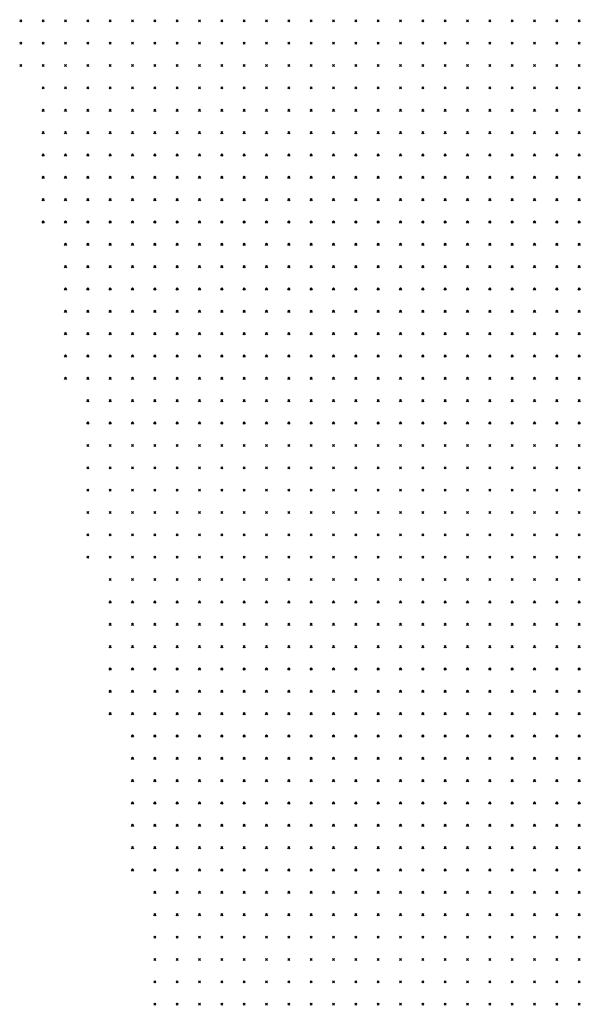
# Model space of a CAD drawing. Header units: metres. Extents: x 441556 to 446409, y 432338 to 461058.
# Drawn here: x 443802.1 to 443877.4, y 445565.2 to 445697.4 of the extents above; entities that cross this region are included whole.
import ezdxf

# ---------------------------------------------------------------- set-up
doc = ezdxf.new("R2010")
doc.units = ezdxf.units.M
doc.header["$MEASUREMENT"] = 0
doc.header["$PDMODE"] = 35
doc.header["$PDSIZE"] = 0.15
doc.layers.add('DTM-NOK-RevN_POINTS', color=91, linetype='Continuous')

msp = doc.modelspace()

# ---------------------------------------------------------------- linework, layer by layer
at = {"layer": 'DTM-NOK-RevN_POINTS'}
for p in [(443802.222, 445697.295, 502.42), (443805.221, 445697.295, 500.18), (443808.221, 445697.295, 497.958), (443811.22, 445697.295, 495.305), (443814.219, 445697.295, 492.56), (443817.219, 445697.295, 490.266), (443820.218, 445697.295, 489.237), (443823.217, 445697.295, 488.627), (443826.217, 445697.295, 487.384), (443829.216, 445697.295, 485.96), (443832.215, 445697.295, 483.915), (443835.215, 445697.295, 481.63), (443838.214, 445697.295, 478.63), (443841.213, 445697.295, 476.443), (443844.213, 445697.295, 474.275), (443847.212, 445697.295, 472.425), (443850.212, 445697.295, 470.541), (443853.211, 445697.295, 468.434), (443856.21, 445697.295, 466.955), (443859.21, 445697.295, 465.603), (443862.209, 445697.295, 464.23), (443865.208, 445697.295, 463.049), (443868.208, 445697.295, 462.214), (443871.207, 445697.295, 461.229), (443874.206, 445697.295, 460.381), (443877.206, 445697.295, 459.573), (443802.222, 445694.295, 503.865), (443805.221, 445694.295, 501.686), (443808.221, 445694.295, 499.234), (443811.22, 445694.295, 496.555), (443814.219, 445694.295, 494.676), (443817.219, 445694.295, 492.396), (443820.218, 445694.295, 491.266), (443823.217, 445694.295, 490.307), (443826.217, 445694.295, 489.184), (443829.216, 445694.295, 487.19), (443832.215, 445694.295, 485.401), (443835.215, 445694.295, 483.526), (443838.214, 445694.295, 480.252), (443841.213, 445694.295, 477.901), (443844.213, 445694.295, 475.226), (443847.212, 445694.295, 473.234), (443850.212, 445694.295, 470.981), (443853.211, 445694.295, 469.398), (443856.21, 445694.295, 467.961), (443859.21, 445694.295, 466.812), (443862.209, 445694.295, 465.898), (443865.208, 445694.295, 464.963), (443868.208, 445694.295, 464.392), (443871.207, 445694.295, 463.902), (443874.206, 445694.295, 463.252), (443877.206, 445694.295, 462.37), (443802.222, 445691.296, 505.415), (443805.221, 445691.296, 503.385), (443808.221, 445691.296, 501.068), (443811.22, 445691.296, 498.654), (443814.219, 445691.296, 496.861), (443817.219, 445691.296, 494.902), (443820.218, 445691.296, 493.359), (443823.217, 445691.296, 492.074), (443826.217, 445691.296, 490.75), (443829.216, 445691.296, 489.094), (443832.215, 445691.296, 487.045), (443835.215, 445691.296, 485.256), (443838.214, 445691.296, 481.378), (443841.213, 445691.296, 478.824), (443844.213, 445691.296, 476.495), (443847.212, 445691.296, 473.944), (443850.212, 445691.296, 472.026), (443853.211, 445691.296, 470.763), (443856.21, 445691.296, 469.685), (443859.21, 445691.296, 468.616), (443862.209, 445691.296, 467.79), (443865.208, 445691.296, 467.111), (443868.208, 445691.296, 466.645), (443871.207, 445691.296, 466.387), (443874.206, 445691.296, 466.356), (443877.206, 445691.296, 465.925), (443805.221, 445688.296, 505.021), (443808.221, 445688.296, 503.08), (443811.22, 445688.296, 500.699), (443814.219, 445688.296, 499.12), (443817.219, 445688.296, 497.255), (443820.218, 445688.296, 495.648), (443823.217, 445688.296, 494.076), (443826.217, 445688.296, 492.375), (443829.216, 445688.296, 490.376), (443832.215, 445688.296, 488.102), (443835.215, 445688.296, 486.153), (443838.214, 445688.296, 482.396), (443841.213, 445688.296, 480.258), (443844.213, 445688.296, 478.044), (443847.212, 445688.296, 476.251), (443850.212, 445688.296, 474.097), (443853.211, 445688.296, 472.84), (443856.21, 445688.296, 471.621), (443859.21, 445688.296, 470.423), (443862.209, 445688.296, 469.309), (443865.208, 445688.296, 469.182), (443868.208, 445688.296, 468.64), (443871.207, 445688.296, 469.1), (443874.206, 445688.296, 469.423), (443877.206, 445688.296, 470.256), (443805.221, 445685.297, 506.161), (443808.221, 445685.297, 504.275), (443811.22, 445685.297, 502.488), (443814.219, 445685.297, 500.782), (443817.219, 445685.297, 499.148), (443820.218, 445685.297, 497.451), (443823.217, 445685.297, 495.634), (443826.217, 445685.297, 493.454), (443829.216, 445685.297, 491.557), (443832.215, 445685.297, 489.246), (443835.215, 445685.297, 487.183), (443838.214, 445685.297, 484.477), (443841.213, 445685.297, 482.17), (443844.213, 445685.297, 480.018), (443847.212, 445685.297, 477.721), (443850.212, 445685.297, 475.927), (443853.211, 445685.297, 474.608), (443856.21, 445685.297, 473.696), (443859.21, 445685.297, 472.466), (443862.209, 445685.297, 471.811), (443865.208, 445685.297, 471.224), (443868.208, 445685.297, 470.84), (443871.207, 445685.297, 470.994), (443874.206, 445685.297, 471.627), (443877.206, 445685.297, 472.066), (443805.221, 445682.298, 507.475), (443808.221, 445682.298, 505.805), (443811.22, 445682.298, 504.264), (443814.219, 445682.298, 502.361), (443817.219, 445682.298, 500.667), (443820.218, 445682.298, 498.795), (443823.217, 445682.298, 496.845), (443826.217, 445682.298, 494.492), (443829.216, 445682.298, 492.174), (443832.215, 445682.298, 490.144), (443835.215, 445682.298, 487.995), (443838.214, 445682.298, 486.05), (443841.213, 445682.298, 483.247), (443844.213, 445682.298, 481.393), (443847.212, 445682.298, 478.762), (443850.212, 445682.298, 477.18), (443853.211, 445682.298, 476.323), (443856.21, 445682.298, 475.777), (443859.21, 445682.298, 474.345), (443862.209, 445682.298, 473.707), (443865.208, 445682.298, 473.097), (443868.208, 445682.298, 472.887), (443871.207, 445682.298, 473), (443874.206, 445682.298, 473.675), (443877.206, 445682.298, 474.053), (443805.221, 445679.298, 509.024), (443808.221, 445679.298, 507.418), (443811.22, 445679.298, 505.722), (443814.219, 445679.298, 504.202), (443817.219, 445679.298, 502.317), (443820.218, 445679.298, 499.949), (443823.217, 445679.298, 497.629), (443826.217, 445679.298, 495.42), (443829.216, 445679.298, 493.279), (443832.215, 445679.298, 490.919), (443835.215, 445679.298, 488.717), (443838.214, 445679.298, 486.541), (443841.213, 445679.298, 484.904), (443844.213, 445679.298, 482.644), (443847.212, 445679.298, 480.782), (443850.212, 445679.298, 479.4), (443853.211, 445679.298, 477.95), (443856.21, 445679.298, 477.233), (443859.21, 445679.298, 476.151), (443862.209, 445679.298, 475.153), (443865.208, 445679.298, 475.095), (443868.208, 445679.298, 475.196), (443871.207, 445679.298, 475.209), (443874.206, 445679.298, 475.228), (443877.206, 445679.298, 475.14), (443805.221, 445676.299, 510.485), (443808.221, 445676.299, 509.033), (443811.22, 445676.299, 506.946), (443814.219, 445676.299, 505.683), (443817.219, 445676.299, 503.742), (443820.218, 445676.299, 501.084), (443823.217, 445676.299, 498.688), (443826.217, 445676.299, 496.358), (443829.216, 445676.299, 494.224), (443832.215, 445676.299, 491.964), (443835.215, 445676.299, 489.933), (443838.214, 445676.299, 487.819), (443841.213, 445676.299, 486.349), (443844.213, 445676.299, 484.417), (443847.212, 445676.299, 482.934), (443850.212, 445676.299, 481.598), (443853.211, 445676.299, 479.677), (443856.21, 445676.299, 478.694), (443859.21, 445676.299, 478.231), (443862.209, 445676.299, 477.615), (443865.208, 445676.299, 477.165), (443868.208, 445676.299, 477.201), (443871.207, 445676.299, 476.93), (443874.206, 445676.299, 476.811), (443877.206, 445676.299, 475.887), (443805.221, 445673.3, 511.787), (443808.221, 445673.3, 510.345), (443811.22, 445673.3, 508.258), (443814.219, 445673.3, 506.768), (443817.219, 445673.3, 504.996), (443820.218, 445673.3, 502.723), (443823.217, 445673.3, 500.171), (443826.217, 445673.3, 497.62), (443829.216, 445673.3, 495.473), (443832.215, 445673.3, 493.38), (443835.215, 445673.3, 491.423), (443838.214, 445673.3, 489.187), (443841.213, 445673.3, 487.992), (443844.213, 445673.3, 486.473), (443847.212, 445673.3, 484.944), (443850.212, 445673.3, 483.535), (443853.211, 445673.3, 482.154), (443856.21, 445673.3, 481.22), (443859.21, 445673.3, 480.418), (443862.209, 445673.3, 479.94), (443865.208, 445673.3, 479.239), (443868.208, 445673.3, 479.188), (443871.207, 445673.3, 478.603), (443874.206, 445673.3, 478.009), (443877.206, 445673.3, 476.394), (443805.221, 445670.3, 513.362), (443808.221, 445670.3, 511.806), (443811.22, 445670.3, 510.09), (443814.219, 445670.3, 508.366), (443817.219, 445670.3, 506.431), (443820.218, 445670.3, 504.194), (443823.217, 445670.3, 501.629), (443826.217, 445670.3, 498.949), (443829.216, 445670.3, 496.757), (443832.215, 445670.3, 494.781), (443835.215, 445670.3, 492.735), (443838.214, 445670.3, 491.07), (443841.213, 445670.3, 489.431), (443844.213, 445670.3, 488.418), (443847.212, 445670.3, 486.956), (443850.212, 445670.3, 485.857), (443853.211, 445670.3, 484.316), (443856.21, 445670.3, 483.475), (443859.21, 445670.3, 482.701), (443862.209, 445670.3, 481.682), (443865.208, 445670.3, 481.077), (443868.208, 445670.3, 480.551), (443871.207, 445670.3, 480.059), (443874.206, 445670.3, 478.702), (443877.206, 445670.3, 476.815), (443808.221, 445667.301, 513.203), (443811.22, 445667.301, 511.481), (443814.219, 445667.301, 509.734), (443817.219, 445667.301, 507.65), (443820.218, 445667.301, 505.656), (443823.217, 445667.301, 502.881), (443826.217, 445667.301, 500.577), (443829.216, 445667.301, 498.385), (443832.215, 445667.301, 496.211), (443835.215, 445667.301, 494.538), (443838.214, 445667.301, 492.58), (443841.213, 445667.301, 490.948), (443844.213, 445667.301, 489.702), (443847.212, 445667.301, 488.74), (443850.212, 445667.301, 487.871), (443853.211, 445667.301, 486.492), (443856.21, 445667.301, 485.575), (443859.21, 445667.301, 484.486), (443862.209, 445667.301, 484.021), (443865.208, 445667.301, 483.202), (443868.208, 445667.301, 482.349), (443871.207, 445667.301, 481.364), (443874.206, 445667.301, 479.281), (443877.206, 445667.301, 476.998), (443808.221, 445664.302, 514.297), (443811.22, 445664.302, 512.372), (443814.219, 445664.302, 510.597), (443817.219, 445664.302, 508.774), (443820.218, 445664.302, 506.855), (443823.217, 445664.302, 504.281), (443826.217, 445664.302, 502.035), (443829.216, 445664.302, 499.913), (443832.215, 445664.302, 498.095), (443835.215, 445664.302, 495.913), (443838.214, 445664.302, 494.299), (443841.213, 445664.302, 492.64), (443844.213, 445664.302, 491.395), (443847.212, 445664.302, 490.063), (443850.212, 445664.302, 489.439), (443853.211, 445664.302, 488.444), (443856.21, 445664.302, 487.494), (443859.21, 445664.302, 486.526), (443862.209, 445664.302, 485.851), (443865.208, 445664.302, 485.04), (443868.208, 445664.302, 484.117), (443871.207, 445664.302, 482.556), (443874.206, 445664.302, 479.853), (443877.206, 445664.302, 477.483), (443808.221, 445661.302, 515.326), (443811.22, 445661.302, 513.219), (443814.219, 445661.302, 511.32), (443817.219, 445661.302, 509.657), (443820.218, 445661.302, 507.682), (443823.217, 445661.302, 505.547), (443826.217, 445661.302, 503.456), (443829.216, 445661.302, 501.322), (443832.215, 445661.302, 499.703), (443835.215, 445661.302, 497.325), (443838.214, 445661.302, 495.826), (443841.213, 445661.302, 494.105), (443844.213, 445661.302, 492.87), (443847.212, 445661.302, 491.412), (443850.212, 445661.302, 490.746), (443853.211, 445661.302, 489.812), (443856.21, 445661.302, 488.866), (443859.21, 445661.302, 488.115), (443862.209, 445661.302, 487.361), (443865.208, 445661.302, 486.398), (443868.208, 445661.302, 485.183), (443871.207, 445661.302, 483.48), (443874.206, 445661.302, 480.457), (443877.206, 445661.302, 477.908), (443808.221, 445658.303, 516.332), (443811.22, 445658.303, 514.045), (443814.219, 445658.303, 512.096), (443817.219, 445658.303, 510.179), (443820.218, 445658.303, 508.372), (443823.217, 445658.303, 506.463), (443826.217, 445658.303, 504.464), (443829.216, 445658.303, 502.653), (443832.215, 445658.303, 500.668), (443835.215, 445658.303, 498.875), (443838.214, 445658.303, 497.253), (443841.213, 445658.303, 495.538), (443844.213, 445658.303, 494.015), (443847.212, 445658.303, 492.939), (443850.212, 445658.303, 491.699), (443853.211, 445658.303, 490.555), (443856.21, 445658.303, 490.108), (443859.21, 445658.303, 489.533), (443862.209, 445658.303, 488.785), (443865.208, 445658.303, 487.886), (443868.208, 445658.303, 486.538), (443871.207, 445658.303, 484.2), (443874.206, 445658.303, 481.039), (443877.206, 445658.303, 478.475), (443808.221, 445655.304, 516.769), (443811.22, 445655.304, 514.609), (443814.219, 445655.304, 512.611), (443817.219, 445655.304, 510.602), (443820.218, 445655.304, 508.589), (443823.217, 445655.304, 506.775), (443826.217, 445655.304, 504.723), (443829.216, 445655.304, 503.059), (443832.215, 445655.304, 501.247), (443835.215, 445655.304, 499.373), (443838.214, 445655.304, 497.647), (443841.213, 445655.304, 496.372), (443844.213, 445655.304, 494.738), (443847.212, 445655.304, 493.737), (443850.212, 445655.304, 492.699), (443853.211, 445655.304, 491.605), (443856.21, 445655.304, 490.829), (443859.21, 445655.304, 490.188), (443862.209, 445655.304, 489.539), (443865.208, 445655.304, 488.624), (443868.208, 445655.304, 487.2), (443871.207, 445655.304, 484.896), (443874.206, 445655.304, 482.106), (443877.206, 445655.304, 478.882), (443808.221, 445652.304, 516.49), (443811.22, 445652.304, 514.786), (443814.219, 445652.304, 512.746), (443817.219, 445652.304, 510.319), (443820.218, 445652.304, 508.227), (443823.217, 445652.304, 506.163), (443826.217, 445652.304, 504.254), (443829.216, 445652.304, 502.678), (443832.215, 445652.304, 500.993), (443835.215, 445652.304, 499.245), (443838.214, 445652.304, 497.787), (443841.213, 445652.304, 496.547), (443844.213, 445652.304, 495.006), (443847.212, 445652.304, 493.924), (443850.212, 445652.304, 492.967), (443853.211, 445652.304, 491.943), (443856.21, 445652.304, 491.008), (443859.21, 445652.304, 490.448), (443862.209, 445652.304, 489.828), (443865.208, 445652.304, 488.894), (443868.208, 445652.304, 487.679), (443871.207, 445652.304, 485.766), (443874.206, 445652.304, 482.894), (443877.206, 445652.304, 479.245), (443808.221, 445649.305, 515.415), (443811.22, 445649.305, 514.089), (443814.219, 445649.305, 512.225), (443817.219, 445649.305, 509.881), (443820.218, 445649.305, 507.369), (443823.217, 445649.305, 505.311), (443826.217, 445649.305, 503.559), (443829.216, 445649.305, 501.932), (443832.215, 445649.305, 500.245), (443835.215, 445649.305, 498.6), (443838.214, 445649.305, 497.373), (443841.213, 445649.305, 495.972), (443844.213, 445649.305, 494.858), (443847.212, 445649.305, 493.79), (443850.212, 445649.305, 492.866), (443853.211, 445649.305, 491.791), (443856.21, 445649.305, 490.897), (443859.21, 445649.305, 490.325), (443862.209, 445649.305, 489.663), (443865.208, 445649.305, 488.837), (443868.208, 445649.305, 487.384), (443871.207, 445649.305, 486.047), (443874.206, 445649.305, 482.725), (443877.206, 445649.305, 479.66), (443811.22, 445646.305, 512.688), (443814.219, 445646.305, 511.229), (443817.219, 445646.305, 509.13), (443820.218, 445646.305, 506.469), (443823.217, 445646.305, 504.171), (443826.217, 445646.305, 502.39), (443829.216, 445646.305, 500.763), (443832.215, 445646.305, 498.871), (443835.215, 445646.305, 497.348), (443838.214, 445646.305, 495.907), (443841.213, 445646.305, 494.916), (443844.213, 445646.305, 493.969), (443847.212, 445646.305, 492.963), (443850.212, 445646.305, 492.095), (443853.211, 445646.305, 491.175), (443856.21, 445646.305, 490.479), (443859.21, 445646.305, 489.739), (443862.209, 445646.305, 488.951), (443865.208, 445646.305, 487.827), (443868.208, 445646.305, 486.692), (443871.207, 445646.305, 485.167), (443874.206, 445646.305, 483.081), (443877.206, 445646.305, 480.772), (443811.22, 445643.306, 511.026), (443814.219, 445643.306, 509.892), (443817.219, 445643.306, 507.521), (443820.218, 445643.306, 505.358), (443823.217, 445643.306, 503.052), (443826.217, 445643.306, 501.379), (443829.216, 445643.306, 499.743), (443832.215, 445643.306, 497.837), (443835.215, 445643.306, 496.298), (443838.214, 445643.306, 494.862), (443841.213, 445643.306, 493.845), (443844.213, 445643.306, 492.818), (443847.212, 445643.306, 491.981), (443850.212, 445643.306, 491.238), (443853.211, 445643.306, 490.563), (443856.21, 445643.306, 490.258), (443859.21, 445643.306, 489.092), (443862.209, 445643.306, 488.288), (443865.208, 445643.306, 487.347), (443868.208, 445643.306, 486.306), (443871.207, 445643.306, 484.542), (443874.206, 445643.306, 483.242), (443877.206, 445643.306, 481.147), (443811.22, 445640.307, 509.348), (443814.219, 445640.307, 508.415), (443817.219, 445640.307, 506.61), (443820.218, 445640.307, 504.196), (443823.217, 445640.307, 501.882), (443826.217, 445640.307, 500.21), (443829.216, 445640.307, 498.782), (443832.215, 445640.307, 497.104), (443835.215, 445640.307, 495.714), (443838.214, 445640.307, 494.472), (443841.213, 445640.307, 493.094), (443844.213, 445640.307, 492.03), (443847.212, 445640.307, 491.278), (443850.212, 445640.307, 490.595), (443853.211, 445640.307, 490.112), (443856.21, 445640.307, 489.482), (443859.21, 445640.307, 488.827), (443862.209, 445640.307, 487.837), (443865.208, 445640.307, 486.949), (443868.208, 445640.307, 485.299), (443871.207, 445640.307, 484.126), (443874.206, 445640.307, 482.727), (443877.206, 445640.307, 482.183), (443811.22, 445637.307, 507.953), (443814.219, 445637.307, 507.172), (443817.219, 445637.307, 505.425), (443820.218, 445637.307, 503.114), (443823.217, 445637.307, 501.209), (443826.217, 445637.307, 499.586), (443829.216, 445637.307, 498.202), (443832.215, 445637.307, 496.729), (443835.215, 445637.307, 495.487), (443838.214, 445637.307, 494.028), (443841.213, 445637.307, 492.711), (443844.213, 445637.307, 491.724), (443847.212, 445637.307, 490.85), (443850.212, 445637.307, 490.11), (443853.211, 445637.307, 489.536), (443856.21, 445637.307, 489.231), (443859.21, 445637.307, 488.334), (443862.209, 445637.307, 487.285), (443865.208, 445637.307, 486.31), (443868.208, 445637.307, 485.073), (443871.207, 445637.307, 484.194), (443874.206, 445637.307, 484.045), (443877.206, 445637.307, 483.837), (443811.22, 445634.308, 506.858), (443814.219, 445634.308, 506.029), (443817.219, 445634.308, 504.561), (443820.218, 445634.308, 502.837), (443823.217, 445634.308, 501.061), (443826.217, 445634.308, 499.145), (443829.216, 445634.308, 497.882), (443832.215, 445634.308, 496.61), (443835.215, 445634.308, 495.52), (443838.214, 445634.308, 493.71), (443841.213, 445634.308, 492.4), (443844.213, 445634.308, 491.324), (443847.212, 445634.308, 490.506), (443850.212, 445634.308, 489.722), (443853.211, 445634.308, 489.203), (443856.21, 445634.308, 488.798), (443859.21, 445634.308, 487.879), (443862.209, 445634.308, 486.998), (443865.208, 445634.308, 486.279), (443868.208, 445634.308, 485.457), (443871.207, 445634.308, 485.149), (443874.206, 445634.308, 485.115), (443877.206, 445634.308, 484.625), (443811.22, 445631.309, 505.807), (443814.219, 445631.309, 504.872), (443817.219, 445631.309, 503.769), (443820.218, 445631.309, 502.47), (443823.217, 445631.309, 500.675), (443826.217, 445631.309, 498.943), (443829.216, 445631.309, 497.604), (443832.215, 445631.309, 496.364), (443835.215, 445631.309, 494.833), (443838.214, 445631.309, 493.312), (443841.213, 445631.309, 492.166), (443844.213, 445631.309, 491.045), (443847.212, 445631.309, 490.285), (443850.212, 445631.309, 489.524), (443853.211, 445631.309, 488.976), (443856.21, 445631.309, 488.501), (443859.21, 445631.309, 488.07), (443862.209, 445631.309, 487.517), (443865.208, 445631.309, 486.848), (443868.208, 445631.309, 486.331), (443871.207, 445631.309, 486.257), (443874.206, 445631.309, 485.878), (443877.206, 445631.309, 485.121), (443811.22, 445628.309, 504.723), (443814.219, 445628.309, 503.738), (443817.219, 445628.309, 502.665), (443820.218, 445628.309, 501.428), (443823.217, 445628.309, 499.876), (443826.217, 445628.309, 498.107), (443829.216, 445628.309, 496.993), (443832.215, 445628.309, 495.375), (443835.215, 445628.309, 494.285), (443838.214, 445628.309, 493.143), (443841.213, 445628.309, 491.965), (443844.213, 445628.309, 491.017), (443847.212, 445628.309, 490.201), (443850.212, 445628.309, 489.633), (443853.211, 445628.309, 489.115), (443856.21, 445628.309, 488.749), (443859.21, 445628.309, 488.401), (443862.209, 445628.309, 487.99), (443865.208, 445628.309, 487.625), (443868.208, 445628.309, 487.149), (443871.207, 445628.309, 486.92), (443874.206, 445628.309, 486.197), (443877.206, 445628.309, 485.229), (443811.22, 445625.31, 503.866), (443814.219, 445625.31, 502.581), (443817.219, 445625.31, 501.436), (443820.218, 445625.31, 500.242), (443823.217, 445625.31, 498.956), (443826.217, 445625.31, 497.433), (443829.216, 445625.31, 496.341), (443832.215, 445625.31, 494.978), (443835.215, 445625.31, 493.928), (443838.214, 445625.31, 493.094), (443841.213, 445625.31, 492.025), (443844.213, 445625.31, 491.108), (443847.212, 445625.31, 490.449), (443850.212, 445625.31, 489.854), (443853.211, 445625.31, 489.368), (443856.21, 445625.31, 489.112), (443859.21, 445625.31, 488.852), (443862.209, 445625.31, 488.596), (443865.208, 445625.31, 488.149), (443868.208, 445625.31, 487.556), (443871.207, 445625.31, 487.129), (443874.206, 445625.31, 486.33), (443877.206, 445625.31, 485.031), (443814.219, 445622.311, 501.682), (443817.219, 445622.311, 500.42), (443820.218, 445622.311, 499.299), (443823.217, 445622.311, 498.101), (443826.217, 445622.311, 497.068), (443829.216, 445622.311, 495.891), (443832.215, 445622.311, 494.863), (443835.215, 445622.311, 493.862), (443838.214, 445622.311, 492.942), (443841.213, 445622.311, 492.028), (443844.213, 445622.311, 491.267), (443847.212, 445622.311, 490.699), (443850.212, 445622.311, 490.217), (443853.211, 445622.311, 489.786), (443856.21, 445622.311, 489.509), (443859.21, 445622.311, 489.324), (443862.209, 445622.311, 489.132), (443865.208, 445622.311, 488.594), (443868.208, 445622.311, 487.695), (443871.207, 445622.311, 486.787), (443874.206, 445622.311, 485.84), (443877.206, 445622.311, 485.498), (443814.219, 445619.311, 501), (443817.219, 445619.311, 499.923), (443820.218, 445619.311, 498.866), (443823.217, 445619.311, 497.852), (443826.217, 445619.311, 496.892), (443829.216, 445619.311, 495.852), (443832.215, 445619.311, 494.935), (443835.215, 445619.311, 493.826), (443838.214, 445619.311, 493.054), (443841.213, 445619.311, 492.329), (443844.213, 445619.311, 491.723), (443847.212, 445619.311, 491.126), (443850.212, 445619.311, 490.711), (443853.211, 445619.311, 490.395), (443856.21, 445619.311, 490.185), (443859.21, 445619.311, 489.958), (443862.209, 445619.311, 489.443), (443865.208, 445619.311, 488.368), (443868.208, 445619.311, 487.149), (443871.207, 445619.311, 485.992), (443874.206, 445619.311, 485.664), (443877.206, 445619.311, 485.13), (443814.219, 445616.312, 500.729), (443817.219, 445616.312, 499.819), (443820.218, 445616.312, 498.974), (443823.217, 445616.312, 498.068), (443826.217, 445616.312, 496.92), (443829.216, 445616.312, 495.95), (443832.215, 445616.312, 495.036), (443835.215, 445616.312, 494.121), (443838.214, 445616.312, 493.187), (443841.213, 445616.312, 492.738), (443844.213, 445616.312, 492.146), (443847.212, 445616.312, 491.761), (443850.212, 445616.312, 491.275), (443853.211, 445616.312, 491.085), (443856.21, 445616.312, 490.856), (443859.21, 445616.312, 490.274), (443862.209, 445616.312, 489.29), (443865.208, 445616.312, 487.951), (443868.208, 445616.312, 486.722), (443871.207, 445616.312, 485.862), (443874.206, 445616.312, 485.352), (443877.206, 445616.312, 484.806), (443814.219, 445613.312, 500.632), (443817.219, 445613.312, 499.954), (443820.218, 445613.312, 499.248), (443823.217, 445613.312, 498.224), (443826.217, 445613.312, 497.258), (443829.216, 445613.312, 496.244), (443832.215, 445613.312, 495.378), (443835.215, 445613.312, 494.61), (443838.214, 445613.312, 493.819), (443841.213, 445613.312, 493.236), (443844.213, 445613.312, 492.633), (443847.212, 445613.312, 492.283), (443850.212, 445613.312, 492.051), (443853.211, 445613.312, 491.77), (443856.21, 445613.312, 491.259), (443859.21, 445613.312, 490.149), (443862.209, 445613.312, 488.85), (443865.208, 445613.312, 487.913), (443868.208, 445613.312, 486.868), (443871.207, 445613.312, 485.952), (443874.206, 445613.312, 485.243), (443877.206, 445613.312, 484.605), (443814.219, 445610.313, 500.766), (443817.219, 445610.313, 500.114), (443820.218, 445610.313, 499.467), (443823.217, 445610.313, 498.466), (443826.217, 445610.313, 497.559), (443829.216, 445610.313, 496.587), (443832.215, 445610.313, 495.9), (443835.215, 445610.313, 495.291), (443838.214, 445610.313, 494.532), (443841.213, 445610.313, 493.84), (443844.213, 445610.313, 493.378), (443847.212, 445610.313, 492.816), (443850.212, 445610.313, 492.564), (443853.211, 445610.313, 492.174), (443856.21, 445610.313, 491.205), (443859.21, 445610.313, 489.862), (443862.209, 445610.313, 488.854), (443865.208, 445610.313, 487.983), (443868.208, 445610.313, 486.962), (443871.207, 445610.313, 486.077), (443874.206, 445610.313, 485.221), (443877.206, 445610.313, 484.391), (443814.219, 445607.314, 500.929), (443817.219, 445607.314, 500.338), (443820.218, 445607.314, 499.558), (443823.217, 445607.314, 498.616), (443826.217, 445607.314, 497.807), (443829.216, 445607.314, 496.993), (443832.215, 445607.314, 496.287), (443835.215, 445607.314, 495.754), (443838.214, 445607.314, 495.003), (443841.213, 445607.314, 494.188), (443844.213, 445607.314, 493.705), (443847.212, 445607.314, 493.221), (443850.212, 445607.314, 492.724), (443853.211, 445607.314, 492.11), (443856.21, 445607.314, 491.359), (443859.21, 445607.314, 490.296), (443862.209, 445607.314, 489.062), (443865.208, 445607.314, 487.877), (443868.208, 445607.314, 486.996), (443871.207, 445607.314, 486.296), (443874.206, 445607.314, 485.303), (443877.206, 445607.314, 484.295), (443814.219, 445604.314, 500.847), (443817.219, 445604.314, 500.373), (443820.218, 445604.314, 499.665), (443823.217, 445604.314, 498.871), (443826.217, 445604.314, 498.109), (443829.216, 445604.314, 497.257), (443832.215, 445604.314, 496.622), (443835.215, 445604.314, 496.083), (443838.214, 445604.314, 495.297), (443841.213, 445604.314, 494.479), (443844.213, 445604.314, 493.892), (443847.212, 445604.314, 493.431), (443850.212, 445604.314, 492.858), (443853.211, 445604.314, 492.151), (443856.21, 445604.314, 491.305), (443859.21, 445604.314, 490.295), (443862.209, 445604.314, 488.889), (443865.208, 445604.314, 487.463), (443868.208, 445604.314, 486.99), (443871.207, 445604.314, 486.353), (443874.206, 445604.314, 485.451), (443877.206, 445604.314, 484.32), (443817.219, 445601.315, 500.4), (443820.218, 445601.315, 499.833), (443823.217, 445601.315, 499.098), (443826.217, 445601.315, 498.392), (443829.216, 445601.315, 497.596), (443832.215, 445601.315, 496.901), (443835.215, 445601.315, 496.257), (443838.214, 445601.315, 495.537), (443841.213, 445601.315, 494.733), (443844.213, 445601.315, 494.204), (443847.212, 445601.315, 493.675), (443850.212, 445601.315, 492.871), (443853.211, 445601.315, 491.979), (443856.21, 445601.315, 491.068), (443859.21, 445601.315, 489.878), (443862.209, 445601.315, 488.767), (443865.208, 445601.315, 487.665), (443868.208, 445601.315, 486.933), (443871.207, 445601.315, 486.223), (443874.206, 445601.315, 485.198), (443877.206, 445601.315, 484.087), (443817.219, 445598.316, 500.542), (443820.218, 445598.316, 500.022), (443823.217, 445598.316, 499.144), (443826.217, 445598.316, 498.44), (443829.216, 445598.316, 497.853), (443832.215, 445598.316, 497.137), (443835.215, 445598.316, 496.565), (443838.214, 445598.316, 495.781), (443841.213, 445598.316, 495.017), (443844.213, 445598.316, 494.388), (443847.212, 445598.316, 493.831), (443850.212, 445598.316, 492.862), (443853.211, 445598.316, 491.87), (443856.21, 445598.316, 490.878), (443859.21, 445598.316, 489.946), (443862.209, 445598.316, 488.944), (443865.208, 445598.316, 487.942), (443868.208, 445598.316, 486.951), (443871.207, 445598.316, 485.994), (443874.206, 445598.316, 484.851), (443877.206, 445598.316, 483.644), (443817.219, 445595.316, 501.074), (443820.218, 445595.316, 500.253), (443823.217, 445595.316, 499.289), (443826.217, 445595.316, 498.624), (443829.216, 445595.316, 497.904), (443832.215, 445595.316, 497.462), (443835.215, 445595.316, 496.771), (443838.214, 445595.316, 495.969), (443841.213, 445595.316, 495.259), (443844.213, 445595.316, 494.583), (443847.212, 445595.316, 493.87), (443850.212, 445595.316, 493.011), (443853.211, 445595.316, 492.027), (443856.21, 445595.316, 490.878), (443859.21, 445595.316, 489.996), (443862.209, 445595.316, 489.243), (443865.208, 445595.316, 487.976), (443868.208, 445595.316, 486.77), (443871.207, 445595.316, 485.483), (443874.206, 445595.316, 484.284), (443877.206, 445595.316, 483.149), (443817.219, 445592.317, 501.577), (443820.218, 445592.317, 500.925), (443823.217, 445592.317, 500.122), (443826.217, 445592.317, 499.405), (443829.216, 445592.317, 498.653), (443832.215, 445592.317, 498.036), (443835.215, 445592.317, 497.06), (443838.214, 445592.317, 496.159), (443841.213, 445592.317, 495.313), (443844.213, 445592.317, 494.49), (443847.212, 445592.317, 493.719), (443850.212, 445592.317, 493.069), (443853.211, 445592.317, 491.986), (443856.21, 445592.317, 490.783), (443859.21, 445592.317, 489.895), (443862.209, 445592.317, 489.103), (443865.208, 445592.317, 487.634), (443868.208, 445592.317, 486.386), (443871.207, 445592.317, 484.918), (443874.206, 445592.317, 483.63), (443877.206, 445592.317, 482.453), (443817.219, 445589.318, 502.192), (443820.218, 445589.318, 501.806), (443823.217, 445589.318, 500.984), (443826.217, 445589.318, 500.138), (443829.216, 445589.318, 499.265), (443832.215, 445589.318, 498.405), (443835.215, 445589.318, 497.25), (443838.214, 445589.318, 496.234), (443841.213, 445589.318, 495.246), (443844.213, 445589.318, 494.569), (443847.212, 445589.318, 493.957), (443850.212, 445589.318, 492.985), (443853.211, 445589.318, 491.862), (443856.21, 445589.318, 490.594), (443859.21, 445589.318, 489.643), (443862.209, 445589.318, 488.562), (443865.208, 445589.318, 486.979), (443868.208, 445589.318, 485.338), (443871.207, 445589.318, 484.194), (443874.206, 445589.318, 483.044), (443877.206, 445589.318, 481.911), (443817.219, 445586.318, 502.953), (443820.218, 445586.318, 502.471), (443823.217, 445586.318, 501.731), (443826.217, 445586.318, 500.682), (443829.216, 445586.318, 499.68), (443832.215, 445586.318, 498.593), (443835.215, 445586.318, 497.626), (443838.214, 445586.318, 496.244), (443841.213, 445586.318, 495.365), (443844.213, 445586.318, 494.716), (443847.212, 445586.318, 494.115), (443850.212, 445586.318, 492.983), (443853.211, 445586.318, 491.613), (443856.21, 445586.318, 490.44), (443859.21, 445586.318, 489.196), (443862.209, 445586.318, 487.702), (443865.208, 445586.318, 486.025), (443868.208, 445586.318, 484.487), (443871.207, 445586.318, 483.323), (443874.206, 445586.318, 482.04), (443877.206, 445586.318, 480.948), (443817.219, 445583.319, 503.776), (443820.218, 445583.319, 503.122), (443823.217, 445583.319, 502.141), (443826.217, 445583.319, 501.214), (443829.216, 445583.319, 500.202), (443832.215, 445583.319, 499.023), (443835.215, 445583.319, 497.815), (443838.214, 445583.319, 496.639), (443841.213, 445583.319, 495.721), (443844.213, 445583.319, 495.131), (443847.212, 445583.319, 494.151), (443850.212, 445583.319, 492.85), (443853.211, 445583.319, 491.471), (443856.21, 445583.319, 490.112), (443859.21, 445583.319, 488.451), (443862.209, 445583.319, 486.75), (443865.208, 445583.319, 485.348), (443868.208, 445583.319, 483.594), (443871.207, 445583.319, 482.352), (443874.206, 445583.319, 481.145), (443877.206, 445583.319, 480.093), (443820.218, 445580.32, 503.541), (443823.217, 445580.32, 502.695), (443826.217, 445580.32, 501.593), (443829.216, 445580.32, 500.524), (443832.215, 445580.32, 499.522), (443835.215, 445580.32, 498.191), (443838.214, 445580.32, 496.957), (443841.213, 445580.32, 496.066), (443844.213, 445580.32, 495.095), (443847.212, 445580.32, 494.167), (443850.212, 445580.32, 492.752), (443853.211, 445580.32, 491.154), (443856.21, 445580.32, 489.606), (443859.21, 445580.32, 487.74), (443862.209, 445580.32, 485.849), (443865.208, 445580.32, 484.304), (443868.208, 445580.32, 482.621), (443871.207, 445580.32, 481.28), (443874.206, 445580.32, 480.286), (443877.206, 445580.32, 479.112), (443820.218, 445577.32, 504.135), (443823.217, 445577.32, 503.225), (443826.217, 445577.32, 501.994), (443829.216, 445577.32, 500.957), (443832.215, 445577.32, 499.737), (443835.215, 445577.32, 498.59), (443838.214, 445577.32, 497.251), (443841.213, 445577.32, 496.409), (443844.213, 445577.32, 495.275), (443847.212, 445577.32, 494.058), (443850.212, 445577.32, 492.498), (443853.211, 445577.32, 489.957), (443856.21, 445577.32, 488.09), (443859.21, 445577.32, 486.135), (443862.209, 445577.32, 484.442), (443865.208, 445577.32, 483.09), (443868.208, 445577.32, 481.468), (443871.207, 445577.32, 480.215), (443874.206, 445577.32, 479.157), (443877.206, 445577.32, 477.915), (443820.218, 445574.321, 504.585), (443823.217, 445574.321, 503.712), (443826.217, 445574.321, 502.552), (443829.216, 445574.321, 501.501), (443832.215, 445574.321, 500.203), (443835.215, 445574.321, 498.93), (443838.214, 445574.321, 497.608), (443841.213, 445574.321, 496.53), (443844.213, 445574.321, 495.408), (443847.212, 445574.321, 493.762), (443850.212, 445574.321, 491.481), (443853.211, 445574.321, 488.706), (443856.21, 445574.321, 486.799), (443859.21, 445574.321, 484.806), (443862.209, 445574.321, 482.921), (443865.208, 445574.321, 481.398), (443868.208, 445574.321, 479.909), (443871.207, 445574.321, 478.956), (443874.206, 445574.321, 477.919), (443877.206, 445574.321, 476.599), (443820.218, 445571.321, 504.76), (443823.217, 445571.321, 503.943), (443826.217, 445571.321, 503.025), (443829.216, 445571.321, 501.835), (443832.215, 445571.321, 500.534), (443835.215, 445571.321, 499.117), (443838.214, 445571.321, 497.841), (443841.213, 445571.321, 496.594), (443844.213, 445571.321, 495.137), (443847.212, 445571.321, 493.113), (443850.212, 445571.321, 490.775), (443853.211, 445571.321, 487.861), (443856.21, 445571.321, 485.365), (443859.21, 445571.321, 483.628), (443862.209, 445571.321, 481.774), (443865.208, 445571.321, 480.11), (443868.208, 445571.321, 478.604), (443871.207, 445571.321, 477.819), (443874.206, 445571.321, 476.504), (443877.206, 445571.321, 475.381), (443820.218, 445568.322, 505.128), (443823.217, 445568.322, 504.25), (443826.217, 445568.322, 503.303), (443829.216, 445568.322, 502.091), (443832.215, 445568.322, 500.526), (443835.215, 445568.322, 499.402), (443838.214, 445568.322, 498.118), (443841.213, 445568.322, 496.528), (443844.213, 445568.322, 494.825), (443847.212, 445568.322, 492.226), (443850.212, 445568.322, 489.799), (443853.211, 445568.322, 487.128), (443856.21, 445568.322, 484.575), (443859.21, 445568.322, 482.431), (443862.209, 445568.322, 480.523), (443865.208, 445568.322, 478.997), (443868.208, 445568.322, 477.667), (443871.207, 445568.322, 476.26), (443874.206, 445568.322, 475.424), (443877.206, 445568.322, 474.427), (443820.218, 445565.323, 505.289), (443823.217, 445565.323, 504.478), (443826.217, 445565.323, 503.387), (443829.216, 445565.323, 501.947), (443832.215, 445565.323, 500.25), (443835.215, 445565.323, 499.564), (443838.214, 445565.323, 498.36), (443841.213, 445565.323, 496.52), (443844.213, 445565.323, 494.492), (443847.212, 445565.323, 491.92), (443850.212, 445565.323, 489.004), (443853.211, 445565.323, 486.391), (443856.21, 445565.323, 483.614), (443859.21, 445565.323, 481.184), (443862.209, 445565.323, 479.35), (443865.208, 445565.323, 478.225), (443868.208, 445565.323, 477.083), (443871.207, 445565.323, 475.632), (443874.206, 445565.323, 474.47), (443877.206, 445565.323, 472.668)]:
    msp.add_point(p, dxfattribs=at)

doc.saveas('drawing.dxf')
